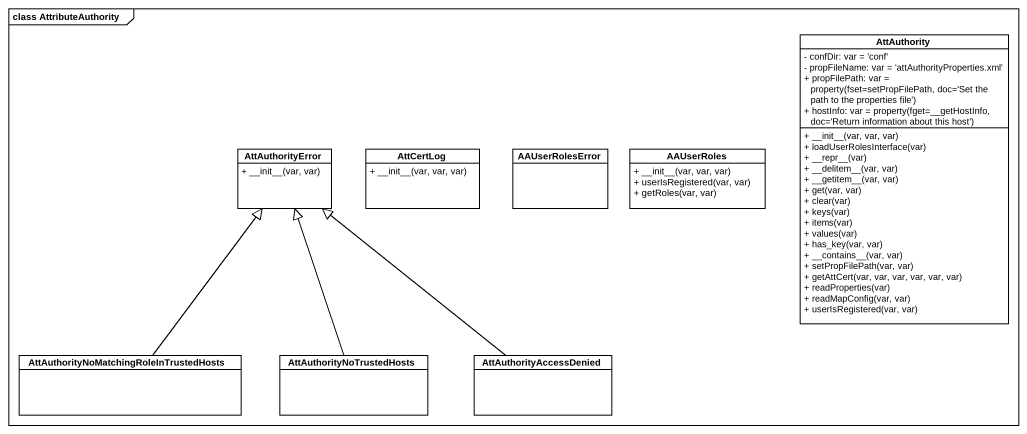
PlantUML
@startuml
mainframe class AttributeAuthority
hide circle
hide empty members
skinparam classAttributeIconSize 0
class AttAuthority {
  - confDir: var = 'conf'
  - propFileName: var = 'attAuthorityProperties.xml'
  {field} + propFilePath: var = property(fset=setPropFilePath, doc='Set the path to the properties file')
  {field} + hostInfo: var = property(fget=__getHostInfo, doc='Return information about this host')
  + ~__init~__(var, var, var)
  + loadUserRolesInterface(var)
  + ~__repr~__(var)
  + ~__delitem~__(var, var)
  + ~__getitem~__(var, var)
  + get(var, var)
  + clear(var)
  + keys(var)
  + items(var)
  + values(var)
  + has_key(var, var)
  + ~__contains~__(var, var)
  + setPropFilePath(var, var)
  + getAttCert(var, var, var, var, var, var)
  + readProperties(var)
  + readMapConfig(var, var)
  + userIsRegistered(var, var)
}
class AttAuthorityError {
  + ~__init~__(var, var)
}
class AttCertLog {
  + ~__init~__(var, var, var)
}
class AAUserRolesError
class AAUserRoles {
  + ~__init~__(var, var, var)
  + userIsRegistered(var, var)
  + getRoles(var, var)
}
class "AttAuthorityNoMatchingRoleInTrustedHosts" as AttAuthorityNoMatchingRoleIn
class AttAuthorityNoTrustedHosts
class AttAuthorityAccessDenied
AttAuthorityNoMatchingRoleIn -up-|> AttAuthorityError
AttAuthorityNoTrustedHosts -up-|> AttAuthorityError
AttAuthorityAccessDenied -up-|> AttAuthorityError
@enduml
